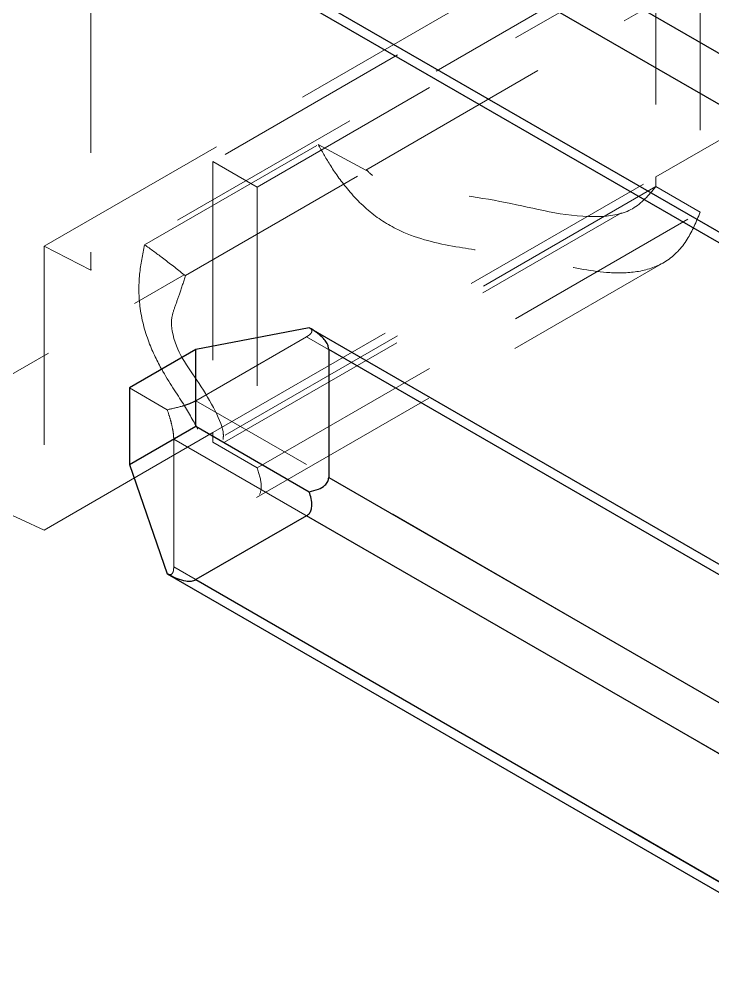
# Model space of a CAD drawing. Header units: millimetres. Extents: x 0 to 841, y 0 to 2287.
# Drawn here: x 628.62 to 633.05, y 266.16 to 272.27 of the extents above; entities that cross this region are included whole.
import ezdxf

# ---------------------------------------------------------------- set-up
doc = ezdxf.new("R2010")
doc.units = ezdxf.units.MM
doc.linetypes.add('HIDDEN', pattern=[1.905, 1.27, -0.635])

msp = doc.modelspace()

# ---------------------------------------------------------------- linework, layer by layer
at = {"color": 7, "linetype": 'HIDDEN', "lineweight": 18}
for p, q in [((629.0755, 274.5886), (629.0755, 270.6634)), ((635.404, 270.7133), (629.7471, 273.9789)), ((629.6057, 273.734), (635.2626, 270.4683)), ((628.7779, 270.8181), (633.7623, 273.6955)), ((634.0303, 273.5237), (629.0755, 270.6634)), ((632.6843, 272.9916), (629.8559, 271.3587)), ((632.6843, 272.9916), (632.6843, 271.2597)), ((635.2626, 269.6518), (629.6057, 272.9174)), ((630.1387, 271.1955), (632.9671, 272.8283)), ((632.9671, 272.8283), (632.9671, 271.0348)), ((630.8316, 271.3042), (632.7974, 272.439)), ((632.6843, 271.2597), (633.7623, 271.882)), ((629.4196, 270.8267), (630.5283, 271.4668)), ((630.5283, 271.4668), (630.8316, 271.3042)), ((629.8559, 271.3587), (630.1387, 271.1955)), ((629.8559, 271.3587), (629.8559, 269.6269)), ((629.6799, 270.6301), (630.8406, 271.3002)), ((629.8559, 269.6269), (632.6843, 271.2597)), ((632.6843, 271.2597), (632.6843, 271.1981)), ((632.6843, 271.1981), (629.8559, 269.5653)), ((630.1387, 271.1955), (630.1387, 269.402)), ((632.9671, 271.0348), (632.6843, 271.1981)), ((629.93, 269.5664), (632.465, 271.0298)), ((630.1387, 269.402), (632.9671, 271.0348)), ((628.7779, 270.8181), (629.0755, 270.6634)), ((628.7779, 270.8181), (628.7779, 269.0046)), ((630.1341, 269.2117), (632.7348, 270.713)), ((627.7063, 269.5), (629.6721, 270.6348)), ((629.7471, 269.8309), (630.4542, 270.2391)), ((630.4542, 270.2391), (636.1111, 266.9735)), ((629.5643, 269.7732), (629.3229, 269.9125)), ((635.404, 266.5653), (629.7471, 269.8309)), ((628.7779, 269.0046), (629.8559, 269.6269)), ((629.8559, 269.6269), (629.8559, 269.5653)), ((629.6057, 268.7694), (629.6057, 269.5859)), ((629.6057, 269.5859), (635.2626, 266.3203)), ((629.8559, 269.5653), (630.1387, 269.402)), ((628.7779, 269.0046), (627.7063, 269.5)), ((635.2626, 265.5038), (629.6057, 268.7694))]:
    msp.add_line(p, q, dxfattribs=at)
at = {"color": 7, "linetype": 'Continuous', "lineweight": 25}
for p, q in [((630.5957, 273.4889), (633.1412, 272.0194)), ((633.1412, 271.6928), (630.4542, 273.244)), ((629.5643, 272.8737), (633.1412, 270.8088)), ((629.7471, 272.8358), (633.1412, 270.8764)), ((630.4714, 270.2968), (629.7471, 270.1574)), ((633.1412, 268.7556), (630.4714, 270.2968)), ((629.7471, 270.1574), (629.3229, 269.9125)), ((629.7471, 269.6675), (629.7471, 270.1574)), ((630.5957, 270.1574), (630.5957, 269.3409)), ((633.1412, 268.6879), (630.5957, 270.1574)), ((629.3229, 269.9125), (629.3229, 269.4226)), ((629.3229, 269.4226), (629.7471, 269.6675)), ((629.7471, 269.6675), (630.4714, 269.2493)), ((629.3229, 269.4226), (629.5643, 268.7257)), ((630.5957, 269.3409), (633.1412, 267.8714)), ((630.4542, 269.0959), (629.7471, 268.6877)), ((633.1412, 267.5448), (630.4542, 269.0959)), ((629.5643, 268.7257), (633.1412, 266.6607)), ((629.7471, 268.6877), (633.1412, 266.7284))]:
    msp.add_line(p, q, dxfattribs=at)
at = {"color": 7, "linetype": 'HIDDEN', "lineweight": 18}
for points, knots in [([(630.5283, 271.4668), (630.5515, 271.4253), (630.6007, 271.3372), (630.7106, 271.1787), (630.8723, 271.0131), (631.1197, 270.871), (631.4094, 270.8096), (631.7401, 270.7659), (632.061, 270.6998), (632.3466, 270.642), (632.5811, 270.6484), (632.7599, 270.7103), (632.8893, 270.8472), (632.9422, 270.9746), (632.9671, 271.0348)], [0, 0, 0, 0, 0.061949, 0.131466, 0.207442, 0.278554, 0.399549, 0.500679, 0.606314, 0.720945, 0.786943, 0.858216, 0.933034, 1, 1, 1, 1]), ([(630.8406, 271.3002), (630.8389, 271.3009), (630.8359, 271.3022), (630.8329, 271.3036), (630.8316, 271.3042)], [0, 0, 0, 0, 0.56, 1, 1, 1, 1]), ([(632.6843, 271.1981), (632.639, 271.1442), (632.5462, 271.0336), (632.1972, 270.9791), (631.7534, 271.1065), (631.3415, 271.1575), (631.0714, 271.206), (630.9793, 271.2192), (630.8992, 271.2448), (630.8614, 271.2805), (630.8406, 271.3002)], [0, 0, 0, 0, 0.100957, 0.207102, 0.496194, 0.794663, 0.84904, 0.894045, 0.941755, 1, 1, 1, 1]), ([(629.4196, 270.8267), (629.407, 270.7646), (629.3804, 270.6328), (629.3823, 270.4118), (629.4455, 270.1895), (629.558, 269.9695), (629.6747, 269.8082), (629.7692, 269.6282), (629.8735, 269.437), (629.9774, 269.2743), (630.0787, 269.2038), (630.1456, 269.2012), (630.1765, 269.2811), (630.1508, 269.3632), (630.1387, 269.402)], [0, 0, 0, 0, 0.061949, 0.131466, 0.207442, 0.278554, 0.399549, 0.500679, 0.606314, 0.720945, 0.786943, 0.858216, 0.933034, 1, 1, 1, 1]), ([(629.6721, 270.6348), (629.6264, 270.6713), (629.5447, 270.7365), (629.4578, 270.7992), (629.4196, 270.8267)], [0, 0, 0, 0, 0.559971, 1, 1, 1, 1]), ([(629.6799, 270.6301), (629.6685, 270.5919), (629.6478, 270.5224), (629.6121, 270.4299), (629.5866, 270.3489), (629.607, 270.1555), (629.7621, 269.9714), (629.9305, 269.6673), (629.9219, 269.5941), (629.9206, 269.5827)], [0, 0, 0, 0, 0.06885, 0.125246, 0.178446, 0.242724, 0.595536, 0.937265, 1, 1, 1, 1]), ([(629.6721, 270.6348), (629.6736, 270.634), (629.6762, 270.6324), (629.6788, 270.6308), (629.6799, 270.6301)], [0, 0, 0, 0, 0.56, 1, 1, 1, 1]), ([(630.4714, 270.2968), (630.4773, 270.2926), (630.4881, 270.2848), (630.4885, 270.2695), (630.4772, 270.2539), (630.4616, 270.2438), (630.4542, 270.2391)], [0, 0, 0, 0, 0.344363, 0.636319, 0.829094, 1, 1, 1, 1]), ([(629.7471, 269.8309), (629.7396, 269.8269), (629.7238, 269.8185), (629.6931, 269.8066), (629.6379, 269.7887), (629.5957, 269.7798), (629.5643, 269.7732)], [0, 0, 0, 0, 0.144303, 0.302796, 0.48301, 1, 1, 1, 1]), ([(629.5643, 269.7732), (629.5709, 269.7532), (629.5831, 269.7164), (629.5965, 269.6626), (629.6044, 269.6179), (629.6053, 269.5962), (629.6057, 269.5859)], [0, 0, 0, 0, 0.344363, 0.636319, 0.829094, 1, 1, 1, 1]), ([(629.6057, 268.7694), (629.6054, 268.762), (629.6048, 268.7463), (629.5998, 268.731), (629.5877, 268.7161), (629.5743, 268.7216), (629.5643, 268.7257)], [0, 0, 0, 0, 0.144303, 0.302796, 0.48301, 1, 1, 1, 1])]:
    msp.add_open_spline(points, degree=3, knots=knots, dxfattribs=at)
at = {"color": 7, "linetype": 'Continuous', "lineweight": 25}
for points, knots in [([(630.5957, 270.1574), (630.5947, 270.1656), (630.5928, 270.1827), (630.5779, 270.2095), (630.5416, 270.2523), (630.5013, 270.2779), (630.4714, 270.2968)], [0, 0, 0, 0, 0.144303, 0.302796, 0.48301, 1, 1, 1, 1]), ([(630.4714, 269.2493), (630.4912, 269.254), (630.5279, 269.2626), (630.5681, 269.2855), (630.5916, 269.3121), (630.5944, 269.3317), (630.5957, 269.3409)], [0, 0, 0, 0, 0.344363, 0.636319, 0.829094, 1, 1, 1, 1]), ([(630.4542, 269.0959), (630.4605, 269.1006), (630.4738, 269.1105), (630.4845, 269.134), (630.4914, 269.1798), (630.4799, 269.2197), (630.4714, 269.2493)], [0, 0, 0, 0, 0.144303, 0.302796, 0.48301, 1, 1, 1, 1]), ([(629.5643, 268.7257), (629.5849, 268.7146), (629.6229, 268.6943), (629.6761, 268.6786), (629.7188, 268.6761), (629.7381, 268.684), (629.7471, 268.6877)], [0, 0, 0, 0, 0.344363, 0.636319, 0.829094, 1, 1, 1, 1])]:
    msp.add_open_spline(points, degree=3, knots=knots, dxfattribs=at)

doc.saveas('drawing.dxf')
